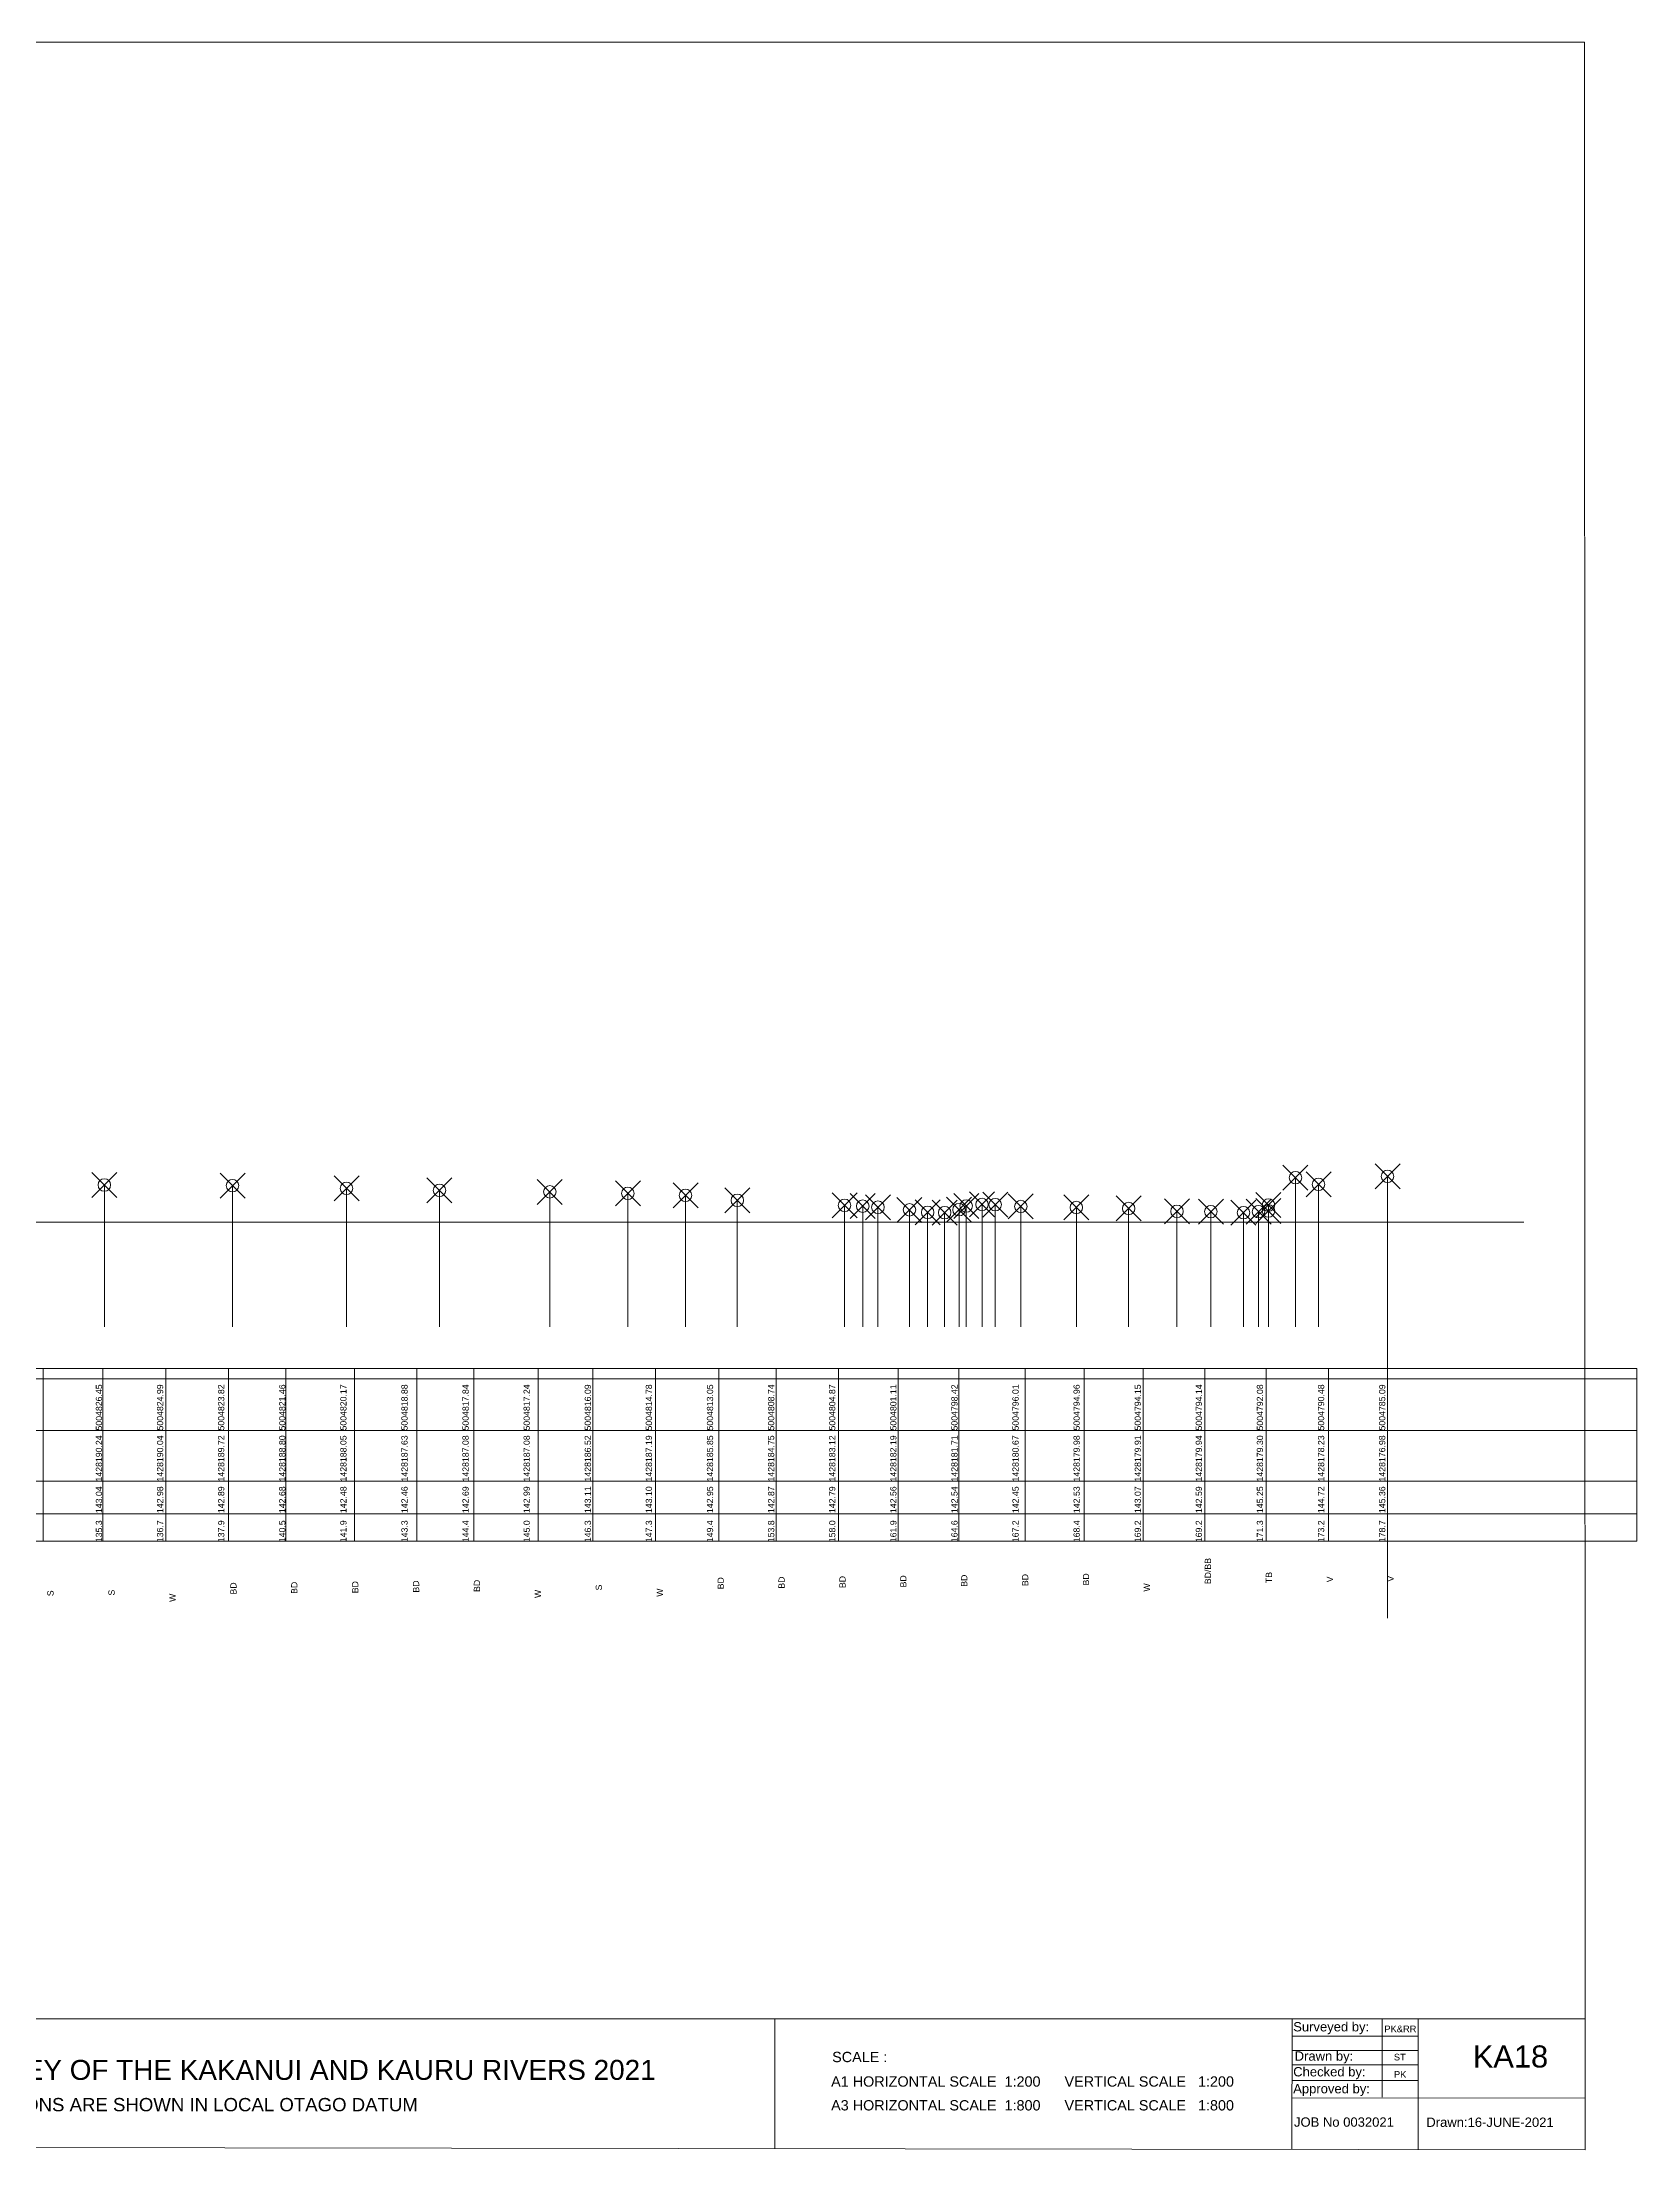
# Model space of a CAD drawing. Header units: millimetres. Extents: x -1728099 to 198647, y -76565 to 314873.
# Drawn here: x 71083 to 198647, y 67499 to 236074 of the extents above; entities that cross this region are included whole.
import ezdxf

# ---------------------------------------------------------------- set-up
doc = ezdxf.new("R2010")
doc.units = ezdxf.units.MM
doc.header["$PDMODE"] = 35
doc.header["$PDSIZE"] = 1000
doc.layers.get('0').update_dxf_attribs({"lineweight": 0})
doc.layers.add('geo', color=7, linetype='Continuous', lineweight=0)
doc.styles.get("Standard").update_dxf_attribs({"font": 'arial.ttf'})

# ---------------------------------------------------------------- blocks, each defined once
blk = doc.blocks.new('Geomatics_Circle_SPT')
at = {"layer": 'geo', "color": 2, "linetype": 'Continuous', "lineweight": 0}
for p, q in [((0, 25.2), (-25.2, 0)), ((-24.7, 4.9), (-4.9, 24.7)), ((-24.7, -4.9), (4.9, 24.7)), ((-9.7, 23.3), (-23.3, 9.6)), ((9.7, 23.3), (-23.3, -9.7)), ((23.3, -9.7), (-9.7, 23.3)), ((-4.9, 24.7), (24.7, -4.9)), ((25.2, 0), (0, 25.2)), ((4.9, 24.7), (24.7, 4.9)), ((23.3, 9.7), (9.7, 23.3)), ((-21, 14), (-14, 21)), ((-21, -14), (14, 21)), ((14, -21), (-21, 14)), ((0, 0), (-17.8, 17.8)), ((-14, 21), (21, -14)), ((21, 14), (-14, -21)), ((0, 0), (17.8, 17.8)), ((14, 21), (21, 14)), ((17.8, 18.1), (17.8, 18.1)), ((4.9, -24.7), (-24.7, 4.9)), ((-24.7, 0), (0, -24.7)), ((-23.3, 9.7), (9.7, -23.3)), ((0, 0), (-17.8, -17.8)), ((-9.7, -23.3), (23.3, 9.7)), ((24.7, 4.9), (-4.9, -24.7)), ((0, 0), (17.8, -17.8)), ((0, -24.8), (25.2, 0)), ((-4.9, -24.7), (-24.7, -4.9)), ((-23.3, -9.7), (-9.7, -23.3)), ((24.7, -4.9), (4.9, -24.7)), ((9.7, -23.3), (23.3, -9.7)), ((-14, -21), (-21, -14)), ((-17.8, -17.8), (-17.8, -17.8)), ((21, -14), (14, -21)), ((18.1, -17.8), (18.1, -17.8)), ((4.9, -24.7), (4.9, -24.7))]:
    blk.add_line(p, q, dxfattribs=at)
at = {"layer": 'geo', "color": 1, "linetype": 'Continuous', "lineweight": 0}
for p, q in [((-25.2, 0), (9.7, 23.3)), ((-25.2, 0), (-9.6, 23.3)), ((-4.9, 24.8), (-24.7, -4.9)), ((4.9, 24.7), (-24.7, 4.9)), ((-23.3, 9.7), (0, 25.2)), ((-23.3, -9.6), (0, 25.2)), ((4.9, 24.8), (-21, -14)), ((-4.9, 24.7), (-21, 14)), ((-17.8, 17.8), (9.7, 23.3)), ((-17.8, 17.8), (-9.6, 23.3)), ((-17.8, -17.8), (9.7, 23.3)), ((-17.8, -17.8), (-9.7, 23.3)), ((4.9, 24.7), (-14, 21)), ((-4.9, 24.7), (-14, -20.9)), ((-9.7, 23.3), (0, 25.2)), ((-9.7, 23.3), (0, -25.2)), ((-9.7, -23.3), (0, 25.2)), ((-9.6, 23.3), (17.8, -17.8)), ((-9.6, 23.3), (25.2, 0)), ((-9.6, 23.3), (17.8, 17.8)), ((0, 0), (-4.9, 24.7)), ((-4.9, 24.7), (-4.9, 24.7)), ((21, -14), (-4.9, 24.7)), ((24.8, 4.9), (-4.9, 24.7)), ((14, 21), (-4.9, 24.7)), ((-0.2, 25.1), (-0.2, 25.1)), ((0, 25.2), (9.7, -23.3)), ((0, 25.2), (23.3, -9.7)), ((0, 25.2), (23.3, 9.7)), ((0, 25.2), (9.7, 23.3)), ((0, 0), (4.9, 24.7)), ((0, -25.2), (9.7, 23.3)), ((21, 14), (4.9, 24.8)), ((14, -21), (4.9, 24.7)), ((24.7, -4.9), (4.9, 24.7)), ((4.9, 24.7), (4.9, 24.7)), ((9.7, 23.3), (17.8, -17.8)), ((9.7, 23.3), (25.2, 0)), ((9.7, 23.3), (17.8, 17.9)), ((14, 21), (-24.7, -4.9)), ((-14, 21), (-24.7, 4.9)), ((21, 14), (-24.7, 4.9)), ((-21, 14), (-24.7, -4.9)), ((-23.3, -9.6), (17.8, 17.8)), ((-23.3, 9.7), (-17.8, 17.9)), ((-23.3, -9.6), (-17.8, 17.9)), ((-23.3, 9.7), (17.8, 17.8)), ((14, 21), (-21, 14)), ((-14, 21), (-21, -14)), ((0, 0), (-21, 14)), ((-21, 14), (-14, -21)), ((-21, 14), (4.9, -24.7)), ((-21, 14), (-21, 14)), ((24.7, 4.9), (-21, 14)), ((-17.9, 17.6), (-17.9, 17.6)), ((-9.7, -23.3), (-17.8, 17.8)), ((-17.8, 17.8), (9.7, -23.3)), ((-17.8, 17.8), (23.3, -9.6)), ((-17.8, 17.8), (23.3, 9.7)), ((0, 0), (-14, 21)), ((-14, 21), (-4.9, -24.7)), ((-14, 21), (-14, 21)), ((24.7, -4.9), (-14, 21)), ((21, 14), (-14, 21)), ((-9.8, 23.1), (-9.8, 23.1)), ((-9.6, -23.3), (17.8, 17.9)), ((-4.9, -24.7), (21, 14)), ((0, 0), (14, 21)), ((0, 0), (21, 14)), ((4.9, -24.7), (14, 21)), ((9.4, 23.3), (9.4, 23.3)), ((17.8, 17.8), (9.7, -23.3)), ((21, -14), (14, 21)), ((24.7, 4.9), (14, 21)), ((14, 21), (14, 21)), ((14, -21), (21, 14)), ((17.6, 17.9), (17.6, 17.9)), ((17.8, 17.8), (23.3, -9.7)), ((17.8, 17.8), (23.3, 9.7)), ((24.7, -4.9), (21, 14)), ((21, 14), (21, 14)), ((-25.2, 0), (23.3, 9.7)), ((-25.2, 0), (-23.3, 9.7)), ((-23.3, -9.7), (-25.2, 0)), ((-9.6, -23.3), (-25.2, 0)), ((9.7, -23.3), (-25.2, 0)), ((0, 0), (-24.7, 4.9)), ((-24.7, 4.9), (-21, -14)), ((-24.7, 4.9), (-4.9, -24.7)), ((-24.7, 4.9), (14, -21)), ((-24.7, 4.9), (-24.7, 4.9)), ((0, 0), (-24.7, -4.9)), ((-17.8, -17.8), (-23.3, 9.7)), ((0, -25.2), (-23.3, 9.7)), ((-23.3, 9.7), (17.8, -17.8)), ((-23.3, 9.7), (25.2, 0)), ((-23.3, 9.4), (-23.3, 9.4)), ((-23.3, -9.7), (25.2, 0)), ((0, 0), (-21, -14)), ((-17.8, -17.8), (23.3, 9.7)), ((-14, -21), (24.7, 4.9)), ((0, 0), (-14, -21)), ((25.2, 0), (-9.6, -23.3)), ((0, 0), (-4.9, -24.7)), ((23.3, 9.7), (0, -25.2)), ((0, 0), (24.8, 4.9)), ((0, 0), (4.9, -24.7)), ((0, 0), (14, -21)), ((0, 0), (21, -14)), ((0, 0), (24.8, -4.9)), ((4.9, -24.7), (24.7, 4.9)), ((25.2, 0), (9.7, -23.3)), ((23.3, 9.7), (17.8, -17.8)), ((21, -14), (24.7, 4.9)), ((23.1, 9.8), (23.1, 9.8)), ((23.3, 9.7), (25.2, 0)), ((25.2, 0), (23.3, -9.6)), ((24.7, 4.9), (24.7, 4.9)), ((25.1, 0.2), (25.1, 0.2)), ((-25.2, 0), (23.3, -9.7)), ((-25.1, -0.2), (-25.1, -0.2)), ((-24.7, -4.9), (-24.7, -4.9)), ((-24.7, -4.9), (-14, -21)), ((-24.7, -4.9), (4.9, -24.7)), ((-24.7, -4.9), (21, -14)), ((-17.8, -17.8), (-23.3, -9.7)), ((0, -25.2), (-23.3, -9.6)), ((17.8, -17.8), (-23.3, -9.6)), ((-23.1, -9.8), (-23.1, -9.8)), ((-21, -14), (24.7, -4.9)), ((23.3, -9.7), (-17.8, -17.8)), ((-4.9, -24.7), (24.7, -4.9)), ((23.3, -9.6), (0, -25.2)), ((14, -21), (24.7, -4.9)), ((23.3, -9.6), (17.8, -17.8)), ((23.3, -9.4), (23.3, -9.4)), ((24.7, -4.9), (24.7, -4.9)), ((-21, -14), (-21, -14)), ((-21, -14), (-4.9, -24.7)), ((-21, -14), (14, -21)), ((-9.6, -23.3), (-17.8, -17.8)), ((9.7, -23.3), (-17.8, -17.8)), ((-17.6, -17.9), (-17.6, -17.9)), ((-14, -21), (21, -14)), ((-14, -21), (-14, -21)), ((-14, -21), (4.9, -24.7)), ((17.8, -17.8), (-9.7, -23.3)), ((-9.4, -23.3), (-9.4, -23.3)), ((-4.9, -24.7), (14, -21)), ((4.9, -24.7), (21, -14)), ((17.8, -17.8), (9.7, -23.3)), ((9.8, -23.1), (9.8, -23.1)), ((14, -21), (14, -21)), ((17.9, -17.6), (17.9, -17.6)), ((21, -14), (21, -14)), ((0, -25.2), (-9.7, -23.3)), ((-4.9, -24.7), (-4.9, -24.7)), ((9.7, -23.3), (0, -25.2)), ((0.2, -25.1), (0.2, -25.1)), ((4.9, -24.7), (4.9, -24.7))]:
    blk.add_line(p, q, dxfattribs=at)
at = {"layer": 'geo', "color": 114, "linetype": 'Continuous', "lineweight": 0}
for p, q in [((9.7, 23.3), (-23.3, 9.7)), ((-20.9, 14), (4.9, 24.7)), ((0, 25.2), (-17.8, 17.8)), ((-14, 21), (-4.9, 24.7)), ((0, 0), (-9.7, 23.3)), ((-4.9, 24.7), (14, -21)), ((17.8, -17.8), (0, 25.2)), ((0, 0), (9.7, 23.3)), ((4.9, 24.7), (21, -14)), ((23.3, -9.7), (9.7, 23.3)), ((17.9, 17.8), (-25.2, 0)), ((-24.7, 4.9), (14, 21)), ((-24.7, -4.9), (21, 14)), ((-4.9, -24.7), (-21, 14)), ((-17.8, 17.8), (0, -25.2)), ((4.9, -24.7), (-14, 21)), ((14, 21), (24.7, -4.9)), ((25.2, 0), (17.8, 17.8)), ((21, 14), (24.7, 4.9)), ((-14, -21), (-24.7, 4.9)), ((0, 0), (-23.3, 9.7)), ((-23.3, 9.7), (-9.7, -23.3)), ((0, 0), (-23.3, -9.7)), ((24.8, 4.9), (-20.9, -14)), ((0, 0), (-9.7, -23.3)), ((0, 0), (23.3, 9.7)), ((0, 0), (9.7, -23.3)), ((0, 0), (23.3, -9.7)), ((-25.2, 0), (-17.8, -17.8)), ((-21, -14), (-24.7, -4.9)), ((-17.8, -17.8), (25.2, 0)), ((24.8, -4.9), (-14, -21)), ((-9.6, -23.3), (23.3, -9.7)), ((21, -14), (-4.9, -24.8)), ((0, -25.2), (17.9, -17.8)), ((14, -21), (4.9, -24.8))]:
    blk.add_line(p, q, dxfattribs=at)
at = {"layer": 'geo', "color": 250, "linetype": 'Continuous', "lineweight": 0}
for p, q in [((-9.7, 23.3), (9.7, 23.3)), ((-9.7, -23.3), (-9.7, 23.3)), ((-4.9, 24.7), (4.9, 24.7)), ((-4.9, 24.7), (-4.9, -24.7)), ((0, 0), (0, 25.2)), ((4.9, 24.7), (4.9, -24.7)), ((9.7, -23.3), (9.7, 23.3)), ((21, 14), (-21, 14)), ((-21, 14), (-21, -14)), ((-17.8, 17.8), (17.8, 17.8)), ((-17.8, -17.8), (-17.8, 17.8)), ((-14, 21), (-14, 21)), ((14, 21), (-14, 21)), ((-14, 20.9), (-14, -21)), ((14, 21), (14, -21)), ((17.8, -17.8), (17.8, 17.8)), ((21, 14), (21, 14)), ((21, -14), (21, 14)), ((0, 0), (-25.2, 0)), ((24.7, 4.9), (-24.7, 4.9)), ((-24.7, 4.9), (-24.7, -4.9)), ((-23.3, 9.7), (23.3, 9.7)), ((-23.3, 9.7), (-23.3, 9.7)), ((-23.3, -9.7), (-23.3, 9.7)), ((0, 0), (0, -25.2)), ((0, 0), (25.2, 0)), ((23.3, 9.7), (23.3, -9.7)), ((24.7, 4.9), (24.7, 4.9)), ((24.7, -4.9), (24.7, 4.9)), ((-24.7, -4.9), (24.7, -4.9)), ((23.3, -9.7), (-23.3, -9.7)), ((-21, -14), (21, -14)), ((17.8, -17.8), (-17.8, -17.8)), ((-14, -21), (14, -21)), ((9.7, -23.3), (-9.7, -23.3)), ((-4.9, -24.7), (4.9, -24.7))]:
    blk.add_line(p, q, dxfattribs=at)
blk = doc.blocks.new('GeomaticsNZ TITLE BLOCK')
at = {"color": 7, "linetype": 'Continuous', "lineweight": 0}
for p, q in [((0, 94.9), (0, 1579.2)), ((0, 1579.2), (2363.4, 1579.2)), ((2363.4, 1579.2), (2364, 94.9)), ((224.3, 95.2), (224.3, -0.3)), ((435.8, 95.2), (435.8, -0.7)), ((2364, 94.9), (0, 94.9)), ((0, 94.9), (0, 0)), ((15.9, 94.9), (2364, 94.9)), ((2364, 94.9), (382.6, 94.9)), ((1063.4, 94.9), (1063.4, -2.4)), ((1755.4, 94.9), (1755.4, -2.6)), ((2143.9, 94.9), (2143.7, -3)), ((2143.9, 81.9), (2238.6, 81.7)), ((2211.5, 94.9), (2211.5, 36.1)), ((2238.6, 94.8), (2238.6, -3.2)), ((2364, -3.5), (2364, 94.9)), ((2143.9, 71), (2238.6, 71)), ((2143.6, 60.4), (2238.6, 60.4)), ((2143.8, 48.6), (2238.6, 48.6)), ((2143.8, 35.4), (2364, 35.3)), ((0, 0), (2364, -3.5))]:
    blk.add_line(p, q, dxfattribs=at)
at = {"color": 7, "linetype": 'Continuous', "lineweight": 0, "xscale": 1.36, "yscale": 1.36, "zscale": 1.36}
blk.add_blockref('Geomatics_Circle_SPT', (112.4, 45.7), dxfattribs=at)
at = {"color": 7, "linetype": 'Continuous', "lineweight": 0}
for s, p in [('PK&RR', (2213.2, 84.8)), ('ST', (2220.3, 63.6)), ('PK', (2220.4, 50.6))]:
    blk.add_text(s, height=5, dxfattribs=at).set_placement(p)
at = {"color": 7, "linetype": 'Continuous', "lineweight": 0, "attachment_point": 1}
for s, width, heights, insert, char_height in [('{\\C256;GEOMATICS N.Z. LTD                   \\PTELEPHONE:  M 021 023 6 00 55;\\PPO BOX 2177\\PSOUTH DUNEDIN\\PDUNEDIN 9044\\PEmail: geomaticsnz@gmail.com}', 3535.727, [94.7], (234, 82.7), 7), ('{\\C256;Surveyed by:}', 3535.727, [0], (2144.7, 92.4), 7), ('{\\C256;OTAGO REGIONAL COUNCIL\\PDunedin}', 3535.727, [0], (588.6, 64), 15), ('{\\C256;SURVEY OF THE KAKANUI AND KAURU RIVERS 2021}', 3535.727, [0], (1133.8, 64), 15), ('{\\C256;Drawn by:}', 3535.727, [0], (2145.8, 70.4), 7), ('{\\C256;Geomatics N.Z. LTD                   }', 125.079, [15.8], (68.8, 49.9), 7), ('{\\C256;Checked by:}', 3535.727, [0], (2144.7, 58.6), 7), ('{\\C256;ELEVATIONS ARE SHOWN IN LOCAL OTAGO DATUM}', 3535.727, [0], (1134.1, 35.4), 10), ('{\\C256;Approved by:}', 3535.727, [0], (2144.7, 45.9), 7), ('{\\C256;JOB No 0032021}', 3535.727, [0], (2145.3, 20.8), 7), ('{\\C256;Drawn:16-JUNE-2021}', 3535.727, [0], (2244.7, 20.7), 7)]:
    blk.add_mtext_dynamic_manual_height_columns(s, width=width, gutter_width=159, heights=heights, dxfattribs=dict(at, insert=insert, char_height=char_height))

msp = doc.modelspace()

# ---------------------------------------------------------------- linework, layer by layer
for p, q in [((171338, 145250), (171338, 141703)), ((76064, 144669), (76064, 141703)), ((86313, 144619), (86313, 141703)), ((95431, 144399), (95431, 141703)), ((102865, 144239), (102865, 141703)), ((111692, 144119), (111692, 141703)), ((117937, 143999), (117937, 141703)), ((122547, 143839), (122547, 141703)), ((126692, 143439), (126692, 141703)), ((173184, 144720), (173184, 141703)), ((76064, 141703), (76064, 133330)), ((86313, 141703), (86313, 133330)), ((95431, 141703), (95431, 133330)), ((102865, 141703), (102865, 133330)), ((111692, 141703), (111692, 133330)), ((117937, 141703), (117937, 133330)), ((122547, 141703), (122547, 133330)), ((126692, 141703), (126692, 133330)), ((135271, 143039), (135271, 141703)), ((135271, 141703), (135271, 133330)), ((136725, 142979), (136725, 141703)), ((136725, 141703), (136725, 133330)), ((137938, 142889), (137938, 141703)), ((137938, 141703), (137938, 133330)), ((140464, 142679), (140464, 141703)), ((140464, 141703), (140464, 133330)), ((141917, 142479), (141917, 141703)), ((141917, 141703), (141917, 133330)), ((143274, 142459), (143274, 141703)), ((143274, 141703), (143274, 133330)), ((144430, 142690), (144430, 141703)), ((144430, 141703), (144430, 133330)), ((145003, 142990), (145003, 141703)), ((145003, 141703), (145003, 133330)), ((146267, 143110), (146267, 141703)), ((146267, 141703), (146267, 133330)), ((147323, 143100), (147323, 141703)), ((147323, 141703), (147323, 133330)), ((149369, 142950), (149369, 141703)), ((149369, 141703), (149369, 133330)), ((153812, 142870), (153812, 141703)), ((153812, 141703), (153812, 133330)), ((157991, 142790), (157991, 141703)), ((157991, 141703), (157991, 133330)), ((161858, 142560), (161858, 141703)), ((161858, 141703), (161858, 133330)), ((164570, 142540), (164570, 141703)), ((164570, 141703), (164570, 133330)), ((167179, 142450), (167179, 141703)), ((167179, 141703), (167179, 133330)), ((168386, 142530), (168386, 141703)), ((168386, 141703), (168386, 133330)), ((169180, 143070), (169180, 141703)), ((169180, 141703), (169180, 133330)), ((169181, 142590), (169181, 141703)), ((171338, 141703), (171338, 133330)), ((173184, 141703), (173184, 133330)), ((71170, 130000), (71170, 116176)), ((75945, 130000), (75945, 116176)), ((80971, 130000), (80971, 116176)), ((85977, 130000), (85977, 116176)), ((90587, 130000), (90587, 116176)), ((96067, 130000), (96067, 116176)), ((101061, 130000), (101061, 116176)), ((105627, 130000), (105627, 116176)), ((110768, 130000), (110768, 116176)), ((115127, 130000), (115127, 116176)), ((120145, 130000), (120145, 116176)), ((125203, 130000), (125203, 116176)), ((129809, 130000), (129809, 116176)), ((134786, 130000), (134786, 116176)), ((139556, 130000), (139556, 116176)), ((144409, 130000), (144409, 116176)), ((149711, 130000), (149711, 116176)), ((154436, 130000), (154436, 116176)), ((159160, 130000), (159160, 116176)), ((164099, 130000), (164099, 116176)), ((168985, 130000), (168985, 116176)), ((173978, 130000), (173978, 116176))]:
    msp.add_line(p, q)
at = {"lineweight": 0}
for p, q in [((178702, 145360), (178702, 110022)), ((-38343, 141703), (189603, 141703))]:
    msp.add_line(p, q, dxfattribs=at)
at = {"color": 7, "lineweight": 0, "transparency": 33554687}
for p, q in [((-47666, 130000), (198647, 130000)), ((-47666, 129154), (198647, 129154)), ((-47666, 125031), (198647, 125031)), ((-47666, 120970), (198647, 120970)), ((-47666, 118366), (198647, 118366)), ((-47666, 116176), (198647, 116176))]:
    msp.add_line(p, q, dxfattribs=at)
at = {"color": 7, "lineweight": 0}
msp.add_line((198647, 130000), (198647, 116176), dxfattribs=at)
at = {"color": 32, "lineweight": 0, "true_color": 0xcd6928}
for p in [(76064, 144669), (86313, 144619), (95431, 144399), (102865, 144239), (111692, 144119), (117937, 143999), (171338, 145250), (173184, 144720), (178702, 145360), (122547, 143839), (126692, 143439), (135271, 143039), (136725, 142979), (137938, 142889), (140464, 142679), (141917, 142479), (143274, 142459), (144430, 142690), (145003, 142990), (146267, 143110), (147323, 143100), (149369, 142950), (153812, 142870), (157991, 142790), (161858, 142560), (164570, 142540), (167179, 142450), (168386, 142530), (169180, 143070), (169181, 142590)]:
    msp.add_point(p, dxfattribs=at)

# ---------------------------------------------------------------- block references
at = {"color": 7, "lineweight": 0, "xscale": 106.5053773992074, "yscale": 106.5053773992074, "zscale": 106.5053773992074}
msp.add_blockref('GeomaticsNZ TITLE BLOCK', (-57265, 67877), dxfattribs=at)

# ---------------------------------------------------------------- texts
at = {"lineweight": 0}
for s, p in [('135.3   143.04  1428190.24  5004826.45', (75877, 116100)), ('136.7   142.98  1428190.04  5004824.99', (80765, 116100)), ('137.9   142.89  1428189.72  5004823.82', (85653, 116100)), ('140.5   142.68  1428188.80  5004821.46', (90541, 116100)), ('141.9   142.48  1428188.05  5004820.17', (95429, 116100)), ('143.3   142.46  1428187.63  5004818.88', (100317, 116100)), ('144.4   142.69  1428187.08  5004817.84', (105205, 116100)), ('145.0   142.99  1428187.08  5004817.24', (110092, 116100)), ('146.3   143.11  1428186.52  5004816.09', (114980, 116100)), ('147.3   143.10  1428187.19  5004814.78', (119868, 116100)), ('149.4   142.95  1428185.85  5004813.05', (124756, 116100)), ('153.8   142.87  1428184.75  5004808.74', (129644, 116100)), ('158.0   142.79  1428183.12  5004804.87', (134533, 116100)), ('161.9   142.56  1428182.19  5004801.11', (139421, 116100)), ('164.6   142.54  1428181.71  5004798.42', (144308, 116100)), ('167.2   142.45  1428180.67  5004796.01', (149196, 116100)), ('168.4   142.53  1428179.98  5004794.96', (154084, 116100)), ('169.2   143.07  1428179.91  5004794.15', (158972, 116100)), ('169.2   142.59  1428179.94  5004794.14', (163860, 116100)), ('171.3   145.25  1428179.30  5004792.08', (168748, 116100)), ('173.2   144.72  1428178.23  5004790.48', (173636, 116100)), ('178.7   145.36  1428176.98  5004785.09', (178524, 116100)), ('    BD/BB', (164582, 111965)), ('    BD', (96372, 111242)), ('    BD', (101243, 111294)), ('    BD', (106113, 111345)), ('    BD', (125611, 111552)), ('    BD', (130482, 111604)), ('    BD', (135352, 111655)), ('    BD', (140222, 111707)), ('    BD', (145093, 111759)), ('    BD', (149963, 111810)), ('    BD', (154833, 111862)), ('    TB', (169461, 112052)), ('    V', (174331, 112117)), ('    V', (179202, 112168)), ('    S', (71995, 111003)), ('    S', (76883, 111055)), (' W', (81761, 111130)), ('    BD', (86632, 111139)), ('    BD', (91502, 111190)), (' W', (110983, 111440)), ('    S', (115862, 111468)), (' W', (120741, 111543)), (' W', (159703, 111956))]:
    msp.add_text(s, height=500, rotation=90, dxfattribs=at).set_placement(p)
at = {"color": 7, "lineweight": 0}
for s, height, p in [('KA18', 1764.8, (185523, 74084)), ('SCALE :  ', 823.6, (134277, 74514)), ('A1 HORIZONTAL SCALE  1:200      VERTICAL SCALE   1:200 ', 823.57, (134195, 72554)), ('A3 HORIZONTAL SCALE  1:800      VERTICAL SCALE   1:800', 823.57, (134195, 70650))]:
    msp.add_text(s, height=height, dxfattribs=at).set_placement(p)

doc.saveas('drawing.dxf')
